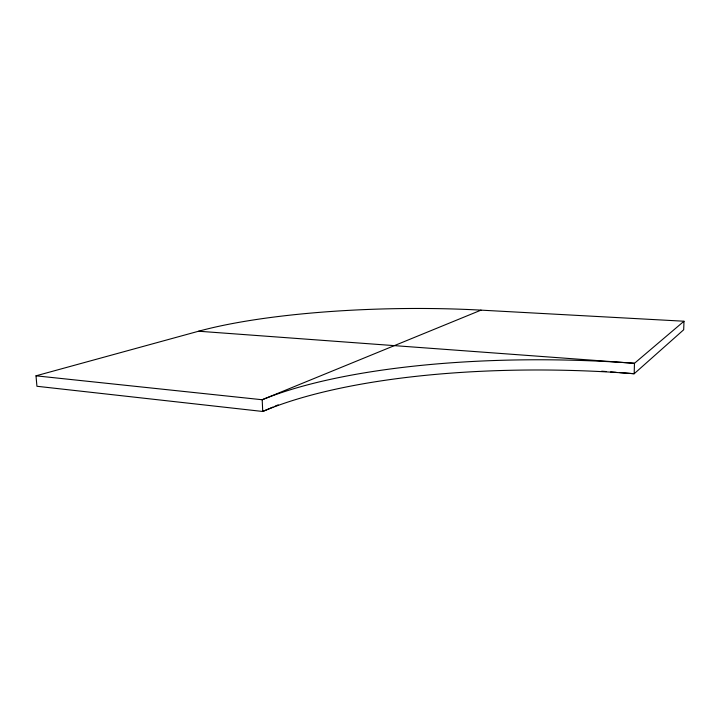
<?xml version="1.0" encoding="UTF-8"?>
<svg xmlns="http://www.w3.org/2000/svg" width="720" height="720" viewBox="0 0 720 720"><rect width="100%" height="100%" fill="white"/><g stroke="black" fill="none" stroke-linecap="round" stroke-linejoin="round"><path stroke-width="1.08" d="M684 321.228L683.685 329.769L634.176 373.734A372.834 110.592 1.9 0 0 262.728 411.471L36.936 386.271L36 375.822L198.594 331.227A246.474 48.06 -1.1 0 1 481.023 310.14L684 321.228L634.464 363.303A373.932 105.984 1.8 0 0 262.197 399.744L36 375.822M273.024 407.061L262.728 411.471L262.197 399.744L481.023 310.14M275.085 406.179L278.172 404.856M198.594 331.227L634.464 363.303L634.176 373.734L619.614 372.591M601.704 371.196L606.177 371.547M610.659 371.898L616.257 372.33"/></g></svg>
